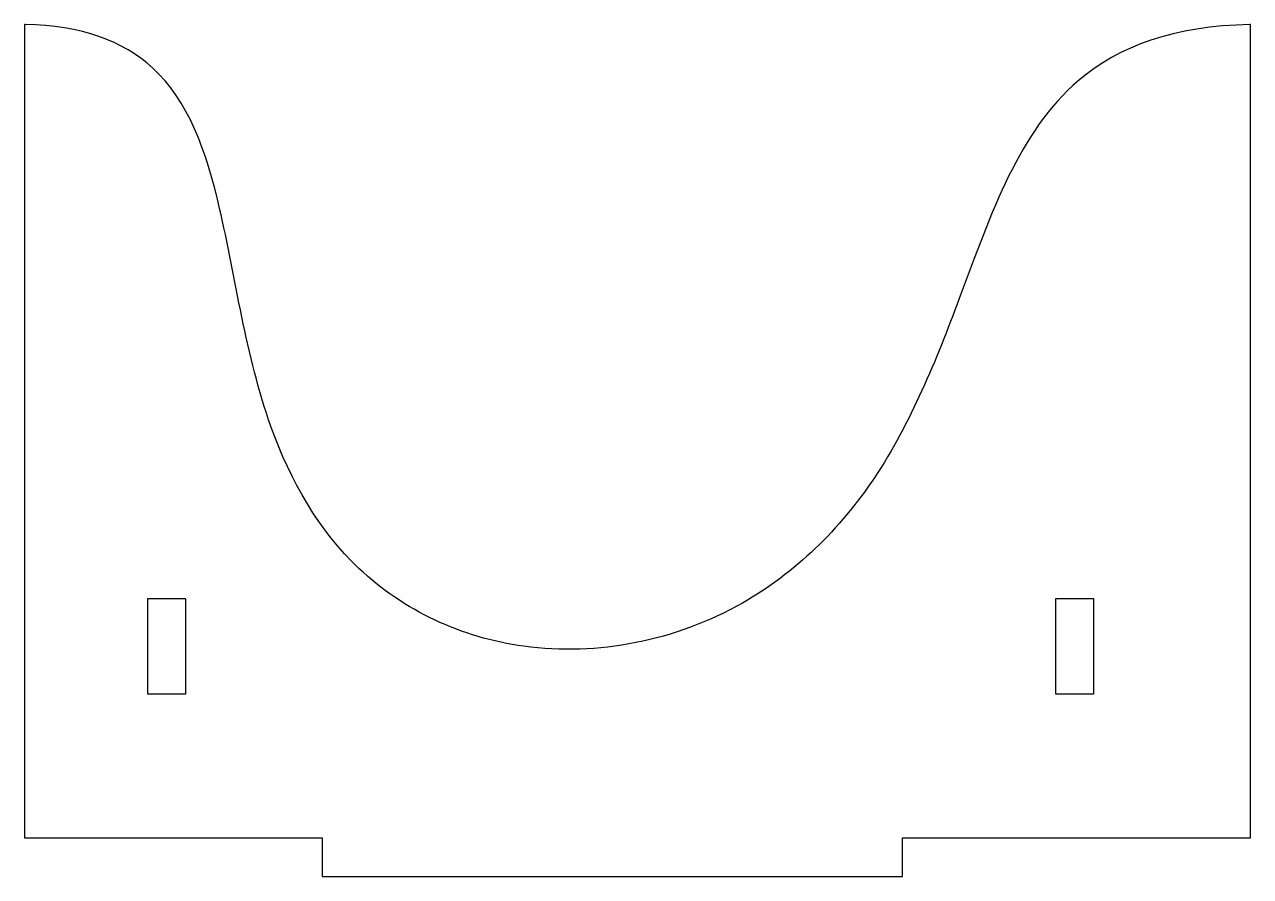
# Model space of a CAD drawing. Header units: millimetres. Extents: x -31.7 to 31.7, y -22.1 to 22.1.
import ezdxf

# ---------------------------------------------------------------- set-up
doc = ezdxf.new("R2010")
doc.units = ezdxf.units.MM
doc.layers.get('0').update_dxf_attribs({"linetype": 'CONTINUOUS'})

msp = doc.modelspace()

# ---------------------------------------------------------------- linework, layer by layer
for p, q in [((-31.737, 22.061), (-31.737, -20.06)), ((31.737, -20.06), (31.737, 22.061)), ((-25.353, -12.621), (-25.353, -7.671)), ((-25.353, -7.671), (-23.403, -7.671)), ((-23.403, -7.671), (-23.403, -12.621)), ((21.667, -12.621), (21.667, -7.671)), ((21.667, -7.671), (23.617, -7.671)), ((23.617, -7.671), (23.617, -12.621)), ((-23.403, -12.621), (-25.353, -12.621)), ((23.617, -12.621), (21.667, -12.621)), ((-31.737, -20.06), (-16.328, -20.06)), ((-16.328, -20.06), (-16.328, -22.06)), ((13.722, -20.06), (31.737, -20.06)), ((13.722, -22.06), (13.722, -20.06)), ((-16.328, -22.06), (13.722, -22.06))]:
    msp.add_line(p, q)
msp.add_open_spline([(31.737, 22.061), (31.729, 22.061), (31.72, 22.061), (31.712, 22.06), (27.797, 21.985), (24.921, 20.953), (22.818, 19.149), (19.775, 16.538), (18.312, 12.318), (16.656, 7.873), (15.471, 4.692), (14.156, 1.419), (12.266, -1.408), (10.477, -4.082), (8.165, -6.35), (5.433, -7.903), (1.994, -9.857), (-2.081, -10.663), (-5.878, -10.141), (-9.119, -9.695), (-12.119, -8.288), (-14.424, -6.103), (-16.477, -4.157), (-17.966, -1.596), (-18.98, 1.246), (-20.281, 4.891), (-20.813, 8.984), (-21.634, 12.538), (-22.325, 15.53), (-23.261, 18.125), (-25.113, 19.822), (-26.635, 21.217), (-28.783, 21.999), (-31.712, 22.06), (-31.72, 22.061), (-31.729, 22.061), (-31.737, 22.061)], degree=3, knots=[-0.000202, -0.000202, -0.000202, -0.000202, 0, 0, 0, 0.093183, 0.093183, 0.093183, 0.228029, 0.228029, 0.228029, 0.324526, 0.324526, 0.324526, 0.415824, 0.415824, 0.415824, 0.530718, 0.530718, 0.530718, 0.628804, 0.628804, 0.628804, 0.716145, 0.716145, 0.716145, 0.828174, 0.828174, 0.828174, 0.922492, 0.922492, 0.922492, 1, 1, 1, 1.000225, 1.000225, 1.000225, 1.000225])

doc.saveas('drawing.dxf')
